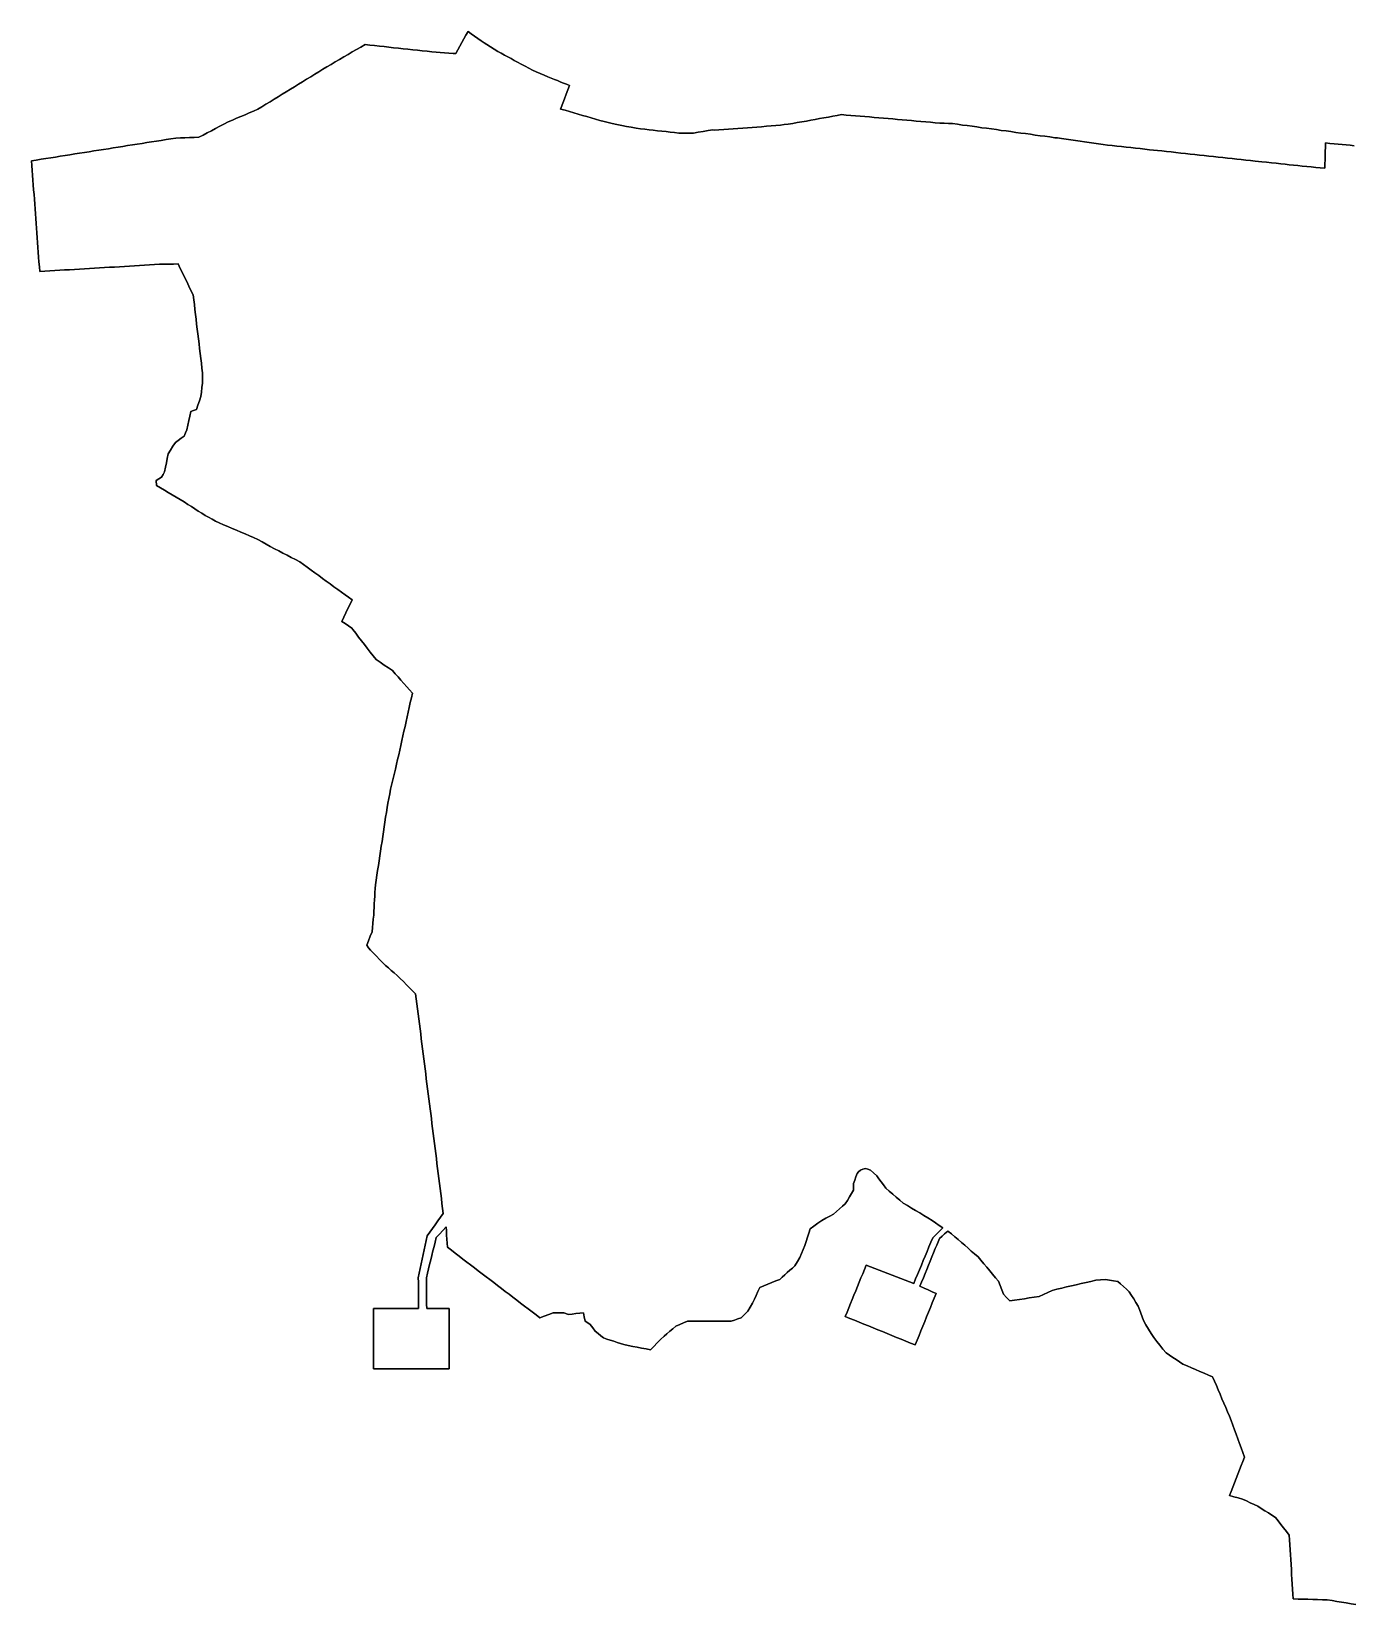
# Model space of a CAD drawing. Header units: inches. Extents: x 130170 to 284068, y 377793 to 804530.
# Drawn here: x 194670 to 197296, y 572100 to 575225 of the extents above; entities that cross this region are included whole.
import ezdxf

# ---------------------------------------------------------------- set-up
doc = ezdxf.new("R2010")
doc.units = ezdxf.units.IN
doc.header["$MEASUREMENT"] = 0
doc.layers.add('muni_il', color=7, linetype='Continuous')

msp = doc.modelspace()

# ---------------------------------------------------------------- linework, layer by layer
at = {"layer": 'muni_il'}
for points in [[(197300.7, 572100.4), (197291.3, 572102), (197281.9, 572103.6), (197272.5, 572105.2), (197263.1, 572106.7), (197253.6, 572108.3), (197244.2, 572109.9), (197234.6, 572110.1), (197224.9, 572110.3), (197215.2, 572110.6), (197205.5, 572110.8), (197195.9, 572111), (197186.2, 572111.3), (197176.5, 572111.5), (197175.9, 572121.3), (197175.3, 572131), (197174.7, 572140.8), (197174, 572150.6), (197173.4, 572160.3), (197172.8, 572170.1), (197172.2, 572179.9), (197171.6, 572189.7), (197170.9, 572199.4), (197170.3, 572209.2), (197169.7, 572219), (197169.1, 572228.7), (197168.5, 572238.5), (197163, 572245.5), (197157.5, 572252.6), (197152.1, 572259.6), (197146.6, 572266.6), (197141.2, 572273.6), (197134.2, 572278), (197127.1, 572282.4), (197120.1, 572286.8), (197113.1, 572291.2), (197106.1, 572295.6), (197098.6, 572299.2), (197091.1, 572302.7), (197083.5, 572306.3), (197076, 572309.8), (197067.4, 572312.1), (197058.7, 572314.4), (197050, 572316.7), (197053.3, 572325.2), (197056.7, 572333.7), (197060, 572342.2), (197063.3, 572350.7), (197066.7, 572359.3), (197070, 572367.8), (197073.3, 572376.3), (197076.7, 572384.8), (197080, 572393.3), (197076.7, 572402.4), (197073.3, 572411.4), (197070, 572420.5), (197066.6, 572429.6), (197063.3, 572438.6), (197059.9, 572447.7), (197056.6, 572456.7), (197053.2, 572465.8), (197049.9, 572474.8), (197046.2, 572483.5), (197042.4, 572492.1), (197038.7, 572500.7), (197035, 572509.3), (197031.3, 572518), (197027.5, 572526.6), (197023.8, 572535.2), (197020.1, 572543.9), (197016.4, 572552.5), (197008, 572556.2), (196999.5, 572559.8), (196991.1, 572563.5), (196982.7, 572567.2), (196974.3, 572570.8), (196965.9, 572574.5), (196957.5, 572578.2), (196950.7, 572582.6), (196944, 572587), (196937.3, 572591.4), (196930.5, 572595.8), (196923.8, 572600.2), (196917.7, 572607.8), (196911.6, 572615.4), (196905.4, 572623.1), (196899.3, 572630.7), (196894.2, 572639.1), (196889.1, 572647.6), (196884, 572656), (196878.9, 572664.5), (196876.3, 572671.7), (196873.7, 572679), (196871.1, 572686.2), (196868.5, 572693.4), (196864.1, 572700.5), (196859.6, 572707.5), (196855.1, 572714.5), (196850.7, 572721.6), (196845, 572726.8), (196839.3, 572732), (196833.6, 572737.2), (196827.9, 572742.4), (196819.8, 572743.7), (196811.8, 572745), (196803.8, 572746.3), (196794, 572745.4), (196784.2, 572744.6), (196774.5, 572742.3), (196764.9, 572740.1), (196755.2, 572737.9), (196745.6, 572735.6), (196736, 572733.4), (196726.3, 572731.2), (196716.7, 572729), (196707, 572726.7), (196697.4, 572724.5), (196688.8, 572720.5), (196680.2, 572716.5), (196671.6, 572712.4), (196661.9, 572711), (196652.2, 572709.5), (196642.5, 572708), (196632.8, 572706.5), (196623.1, 572705), (196613.4, 572703.6), (196607.2, 572710.4), (196601, 572717.2), (196597.7, 572725.7), (196594.4, 572734.2), (196591, 572742.8), (196585.2, 572749.7), (196579.4, 572756.6), (196573.6, 572763.5), (196567.8, 572770.4), (196562, 572777.3), (196556.2, 572784.2), (196550.4, 572791.1), (196543.7, 572796.8), (196537.1, 572802.5), (196530.5, 572808.2), (196523.9, 572814), (196517.3, 572819.7), (196510.7, 572825.4), (196504, 572831.1), (196497.4, 572836.9), (196490.2, 572841.9), (196483.6, 572836.7), (196478.9, 572832.1), (196474.2, 572827.4), (196471.3, 572820.8), (196468.3, 572814.2), (196465.4, 572807.6), (196462, 572799.3), (196458.7, 572790.9), (196455.3, 572782.6), (196451.9, 572774.3), (196448.5, 572766), (196445.2, 572757.7), (196441.8, 572749.4), (196438.4, 572741), (196435, 572732.7), (196443.1, 572729.1), (196451.1, 572725.4), (196459.1, 572721.7), (196467.1, 572718.1), (196463.4, 572708.8), (196459.6, 572699.5), (196455.8, 572690.3), (196452.1, 572681), (196448.3, 572671.7), (196444.5, 572662.5), (196440.8, 572653.2), (196437, 572644), (196433.2, 572634.7), (196429.5, 572625.4), (196425.7, 572616.2), (196416.5, 572619.9), (196407.2, 572623.7), (196397.9, 572627.5), (196388.7, 572631.2), (196379.4, 572635), (196370.1, 572638.8), (196360.9, 572642.5), (196351.6, 572646.3), (196342.3, 572650.1), (196333.1, 572653.8), (196323.8, 572657.6), (196314.6, 572661.4), (196305.3, 572665.1), (196296, 572668.9), (196286.8, 572672.7), (196290.2, 572681.2), (196293.7, 572689.6), (196297.1, 572698.1), (196300.6, 572706.6), (196304, 572715.1), (196307.5, 572723.6), (196310.9, 572732.1), (196314.4, 572740.6), (196317.8, 572749.1), (196321.3, 572757.6), (196324.7, 572766.1), (196328.2, 572774.6), (196336.8, 572771.2), (196345.4, 572767.9), (196353.9, 572764.6), (196362.5, 572761.3), (196371.1, 572757.9), (196379.7, 572754.6), (196388.3, 572751.3), (196396.9, 572748), (196405.5, 572744.6), (196414, 572741.3), (196422.6, 572738), (196426.4, 572747.1), (196430.2, 572756.2), (196434, 572765.3), (196437.8, 572774.4), (196441.6, 572783.5), (196445.4, 572792.6), (196449.2, 572801.7), (196453, 572810.9), (196456.8, 572820), (196460.6, 572829.1), (196467.2, 572835.6), (196473.9, 572842.1), (196480.5, 572848.6), (196473.3, 572853.6), (196466.1, 572858.5), (196459, 572863.5), (196450.8, 572868.4), (196442.6, 572873.3), (196434.5, 572878.2), (196426.3, 572883), (196418.2, 572887.9), (196410, 572892.8), (196401.9, 572897.7), (196394.9, 572903.7), (196387.9, 572909.7), (196381, 572915.8), (196374, 572921.8), (196367, 572927.8), (196362.6, 572933.9), (196358.1, 572939.9), (196353.6, 572946), (196349.1, 572952), (196342.9, 572957.7), (196336.7, 572963.3), (196331.7, 572965), (196326.7, 572966.7), (196321.7, 572965), (196316.7, 572963.3), (196313.3, 572960), (196310, 572956.7), (196307.8, 572950), (196305.6, 572943.3), (196303.3, 572936.7), (196303.3, 572930), (196303.3, 572923.3), (196299.2, 572916.7), (196295, 572910), (196290.8, 572903.3), (196286.7, 572896.7), (196280.9, 572891.5), (196275.1, 572886.3), (196269.3, 572881.2), (196263.6, 572876), (196255.7, 572871.8), (196247.9, 572867.6), (196240, 572863.3), (196232.2, 572857.8), (196224.4, 572852.2), (196216.7, 572846.7), (196214.2, 572838.3), (196211.7, 572830), (196209.2, 572821.7), (196206.7, 572813.3), (196203.3, 572805.6), (196200, 572797.8), (196196.7, 572790), (196191.7, 572781.7), (196186.7, 572773.3), (196181.7, 572768.9), (196176.6, 572764.4), (196171.6, 572759.9), (196166.6, 572755.4), (196161.6, 572750.9), (196156.6, 572746.4), (196148.6, 572743.2), (196140.6, 572739.9), (196132.6, 572736.6), (196124.6, 572733.3), (196116.7, 572730), (196113.3, 572722.2), (196110, 572714.4), (196106.7, 572706.7), (196102.2, 572698.9), (196097.8, 572691.1), (196093.3, 572683.3), (196086.7, 572676.7), (196080, 572670), (196073.3, 572667.8), (196066.7, 572665.6), (196060, 572663.3), (196050.4, 572663.3), (196040.7, 572663.3), (196031.1, 572663.3), (196021.5, 572663.3), (196011.9, 572663.3), (196002.2, 572663.3), (195992.6, 572663.3), (195983, 572663.3), (195973.3, 572663.3), (195965.6, 572660), (195957.8, 572656.7), (195950, 572653.3), (195944.2, 572648.3), (195938.3, 572643.3), (195932.5, 572638.3), (195926.7, 572633.3), (195920, 572626.7), (195913.3, 572620), (195906.7, 572613.3), (195900, 572606.7), (195891.1, 572608.3), (195882.2, 572610), (195873.3, 572611.7), (195864.4, 572613.3), (195855.6, 572615), (195846.7, 572616.7), (195840, 572618.9), (195833.3, 572621.1), (195826.7, 572623.3), (195820, 572625.6), (195813.3, 572627.8), (195806.7, 572630), (195801.1, 572634.4), (195795.6, 572638.9), (195790, 572643.3), (195785, 572650), (195780, 572656.7), (195775, 572660), (195770, 572663.3), (195768.3, 572671.7), (195766.7, 572680), (195759.2, 572679.2), (195751.7, 572678.3), (195744.2, 572677.5), (195736.7, 572676.7), (195727.6, 572679.6), (195720.6, 572679.7), (195713.6, 572679.9), (195706.7, 572680), (195697.8, 572676.7), (195688.9, 572673.3), (195680, 572670), (195672.4, 572675.8), (195664.7, 572681.7), (195657.1, 572687.5), (195649.4, 572693.3), (195641.8, 572699.2), (195634.2, 572705), (195626.5, 572710.8), (195618.9, 572716.7), (195611.2, 572722.5), (195603.6, 572728.3), (195596, 572734.2), (195588.3, 572740), (195580.7, 572745.8), (195573.1, 572751.7), (195565.4, 572757.5), (195557.8, 572763.3), (195550.1, 572769.2), (195542.5, 572775), (195534.9, 572780.8), (195527.2, 572786.7), (195519.6, 572792.5), (195511.9, 572798.3), (195504.3, 572804.2), (195496.7, 572810), (195496.1, 572818.1), (195495.5, 572826.3), (195494.9, 572834.4), (195494.3, 572842.5), (195493.7, 572850.7), (195487.2, 572843.5), (195480.7, 572836.4), (195474.1, 572829.2), (195471.9, 572820.4), (195469.8, 572811.5), (195467.6, 572802.7), (195465.4, 572793.9), (195463.3, 572785), (195461.1, 572776.2), (195458.9, 572767.4), (195456.8, 572758.5), (195454.6, 572749.7), (195454.7, 572741), (195454.8, 572732.2), (195454.8, 572723.5), (195454.9, 572714.7), (195455, 572706), (195455.1, 572697.3), (195455.2, 572688.5), (195463.7, 572688.5), (195472.1, 572688.5), (195480.6, 572688.4), (195489, 572688.4), (195497.5, 572688.3), (195499.6, 572688.5), (195499.6, 572678.5), (195499.6, 572668.5), (195499.6, 572658.5), (195499.6, 572648.5), (195499.6, 572638.5), (195499.6, 572628.5), (195499.6, 572618.5), (195499.6, 572608.5), (195499.6, 572598.5), (195499.6, 572588.5), (195499.6, 572578.5), (195499.6, 572568.5), (195489.6, 572568.5), (195479.6, 572568.5), (195469.6, 572568.5), (195459.6, 572568.5), (195449.6, 572568.5), (195439.6, 572568.5), (195429.6, 572568.5), (195419.6, 572568.5), (195409.6, 572568.5), (195399.6, 572568.5), (195389.6, 572568.5), (195379.6, 572568.5), (195369.6, 572568.5), (195359.6, 572568.5), (195349.6, 572568.5), (195349.6, 572578.5), (195349.6, 572588.5), (195349.6, 572598.5), (195349.6, 572608.5), (195349.6, 572618.5), (195349.6, 572628.5), (195349.6, 572638.5), (195349.6, 572648.5), (195349.6, 572658.5), (195349.6, 572668.5), (195349.6, 572678.5), (195349.6, 572688.5), (195359.6, 572688.5), (195369.5, 572688.5), (195379.5, 572688.5), (195389.4, 572688.5), (195399.4, 572688.5), (195409.3, 572688.5), (195419.3, 572688.5), (195429.2, 572688.5), (195439.2, 572688.5), (195439.1, 572697.3), (195439, 572706), (195439, 572714.7), (195438.9, 572723.5), (195438.8, 572732.2), (195438.7, 572740.9), (195438.6, 572749.7), (195440.6, 572758.9), (195442.6, 572768.1), (195444.5, 572777.3), (195446.5, 572786.5), (195448.5, 572795.7), (195450.4, 572804.9), (195452.4, 572814.1), (195454.4, 572823.3), (195456.3, 572832.6), (195461.6, 572840), (195466.9, 572847.5), (195472.2, 572854.9), (195477.5, 572862.4), (195482.8, 572869.8), (195488.1, 572877.3), (195486.9, 572887.2), (195485.6, 572897.1), (195484.4, 572907), (195483.1, 572916.9), (195481.9, 572926.8), (195480.6, 572936.7), (195479.4, 572946.7), (195478.2, 572956.6), (195476.9, 572966.5), (195475.7, 572976.4), (195474.4, 572986.3), (195473.2, 572996.2), (195471.9, 573006.1), (195470.7, 573016), (195469.4, 573025.9), (195468.2, 573035.8), (195467, 573045.8), (195465.7, 573055.7), (195464.5, 573065.6), (195463.2, 573075.5), (195462, 573085.4), (195460.7, 573095.3), (195459.5, 573105.2), (195458.2, 573115.1), (195457, 573125), (195455.7, 573134.9), (195454.5, 573144.9), (195453.3, 573154.8), (195452, 573164.7), (195450.8, 573174.6), (195449.5, 573184.5), (195448.3, 573194.4), (195447, 573204.3), (195445.8, 573214.2), (195444.5, 573224.1), (195443.3, 573234.1), (195442, 573244), (195440.8, 573253.9), (195439.6, 573263.8), (195438.3, 573273.7), (195437.1, 573283.6), (195435.8, 573293.5), (195434.6, 573303.4), (195433.3, 573313.3), (195427.2, 573319.4), (195421.1, 573325.6), (195415, 573331.7), (195408.9, 573337.8), (195402.8, 573343.9), (195396.7, 573350), (195390.8, 573355), (195385, 573360), (195379.2, 573365), (195373.3, 573370), (195367.3, 573376), (195361.3, 573382), (195355.3, 573388), (195349.3, 573394), (195343.3, 573400), (195339.8, 573405), (195336.3, 573410.1), (195339.8, 573419), (195343.2, 573427.8), (195346.7, 573436.7), (195347.5, 573445), (195348.3, 573453.3), (195349.2, 573461.7), (195350, 573470), (195350.4, 573477.5), (195350.8, 573485), (195351.2, 573492.5), (195351.7, 573500), (195352.1, 573507.5), (195352.5, 573515), (195352.9, 573522.5), (195353.3, 573530), (195354.8, 573539.6), (195356.2, 573549.2), (195357.7, 573558.7), (195359.2, 573568.3), (195360.6, 573577.9), (195362.1, 573587.5), (195363.5, 573597.1), (195365, 573606.7), (195366.5, 573616.2), (195367.9, 573625.8), (195369.4, 573635.4), (195370.8, 573645), (195372.3, 573654.6), (195373.7, 573664.2), (195375.2, 573673.7), (195376.7, 573683.3), (195378.3, 573692.5), (195380, 573701.7), (195381.7, 573710.8), (195383.3, 573720), (195385.3, 573728), (195387.3, 573736), (195389.3, 573744), (195391.3, 573752), (195393.3, 573760), (195395.4, 573769.4), (195397.5, 573778.8), (195399.6, 573788.3), (195401.7, 573797.7), (195403.8, 573807.1), (195405.9, 573816.5), (195408, 573825.9), (195410.1, 573835.4), (195412.2, 573844.8), (195414.3, 573854.2), (195416.4, 573863.6), (195418.5, 573873.1), (195420.6, 573882.5), (195422.7, 573891.9), (195424.8, 573901.3), (195426.8, 573910.7), (195421.2, 573917.2), (195415.5, 573923.6), (195409.9, 573930.1), (195404.2, 573936.5), (195398.6, 573943), (195392.9, 573949.4), (195387.2, 573955.9), (195379.1, 573961.3), (195371, 573966.6), (195362.9, 573972), (195354.7, 573977.4), (195348.9, 573984.8), (195343.1, 573992.3), (195337.3, 573999.8), (195331.5, 574007.2), (195325.8, 574014.7), (195320, 574022.1), (195314.2, 574029.6), (195308.4, 574037.1), (195306.7, 574040), (195300, 574044.4), (195293.3, 574048.9), (195286.7, 574053.3), (195290.7, 574061.9), (195294.8, 574070.5), (195298.8, 574079.2), (195302.9, 574087.8), (195306.9, 574096.4), (195300, 574101.3), (195293, 574106.2), (195286, 574111.1), (195278.5, 574116.6), (195270.9, 574122.1), (195263.4, 574127.6), (195255.8, 574133.2), (195248.3, 574138.7), (195240.7, 574144.2), (195233.2, 574149.7), (195225.6, 574155.2), (195218.1, 574160.8), (195210.5, 574166.3), (195203, 574171.8), (195194.6, 574176.1), (195186.3, 574180.4), (195177.9, 574184.7), (195169.6, 574189), (195161.3, 574193.3), (195152.9, 574197.6), (195144.6, 574201.9), (195136.3, 574206.7), (195128.1, 574211.4), (195119.9, 574216.2), (195111.4, 574219.8), (195103, 574223.4), (195094.5, 574227), (195086, 574230.6), (195077.6, 574234.2), (195068.8, 574237.9), (195060.1, 574241.6), (195051.4, 574245.3), (195042.7, 574249), (195035.8, 574252.7), (195028.9, 574256.3), (195022, 574260), (195015.1, 574263.6), (195008.3, 574268.1), (195001.5, 574272.5), (194994.6, 574276.9), (194987.8, 574281.3), (194981, 574285.8), (194973.2, 574290.5), (194965.4, 574295.2), (194957.6, 574299.9), (194949.8, 574304.6), (194942, 574309.3), (194934.3, 574314.1), (194926.5, 574318.8), (194918.7, 574323.5), (194917.6, 574333), (194923, 574336.4), (194928.4, 574339.8), (194931.6, 574345.2), (194934.7, 574350.6), (194936.4, 574359.5), (194938.1, 574368.3), (194939.7, 574377.1), (194941.4, 574385.9), (194946.3, 574393.5), (194951.2, 574401.1), (194956, 574408.7), (194961.8, 574412.9), (194967.6, 574417.1), (194973.4, 574421.2), (194976.1, 574427.6), (194978.9, 574434), (194980.8, 574443), (194982.7, 574452.1), (194984.7, 574461.1), (194986.6, 574470.1), (194992.2, 574472.2), (194997.7, 574474.2), (195000.7, 574482.8), (195003.7, 574491.4), (195006.7, 574500), (195007.8, 574508.9), (195008.9, 574517.8), (195010, 574526.7), (195010, 574533.3), (195010, 574540), (195010, 574546.7), (195008.8, 574556.4), (195007.7, 574566.1), (195006.5, 574575.8), (195005.3, 574585.5), (195004.2, 574595.2), (195003, 574604.9), (195001.8, 574614.6), (195000.7, 574624.3), (194999.5, 574634), (194998.3, 574643.7), (194997.2, 574653.4), (194996, 574663.1), (194994.8, 574672.8), (194993.7, 574682.5), (194992.5, 574692.2), (194991.3, 574701.9), (194987, 574710.7), (194982.8, 574719.5), (194978.5, 574728.2), (194974.2, 574737), (194969.9, 574745.8), (194965.6, 574754.5), (194961.3, 574763.3), (194952.1, 574763.1), (194942.8, 574763), (194933.5, 574762.8), (194924.2, 574762.6), (194914.3, 574762), (194904.4, 574761.4), (194894.5, 574760.8), (194884.6, 574760.2), (194874.7, 574759.6), (194864.8, 574759), (194854.9, 574758.4), (194845, 574757.8), (194835.1, 574757.2), (194825.2, 574756.6), (194815.3, 574756.1), (194805.4, 574755.5), (194795.5, 574754.9), (194785.6, 574754.3), (194775.7, 574753.7), (194765.8, 574753.1), (194755.9, 574752.5), (194746, 574751.9), (194736.1, 574751.3), (194726.2, 574750.7), (194716.3, 574750.1), (194706.4, 574749.5), (194696.5, 574748.9), (194686.6, 574748.3), (194685.9, 574757.9), (194685.1, 574767.4), (194684.4, 574777), (194683.7, 574786.6), (194683, 574796.1), (194682.3, 574805.7), (194681.6, 574815.2), (194680.9, 574824.8), (194680.1, 574834.3), (194679.4, 574843.9), (194678.7, 574853.5), (194678, 574863), (194677.3, 574872.6), (194676.6, 574882.1), (194675.9, 574891.7), (194675.2, 574901.2), (194674.4, 574910.8), (194673.7, 574920.4), (194673, 574929.9), (194672.3, 574939.5), (194671.6, 574949), (194670.9, 574958.6), (194670.2, 574968.1), (194679.7, 574969.6), (194689.3, 574971.2), (194698.8, 574972.7), (194708.4, 574974.2), (194717.9, 574975.7), (194727.5, 574977.2), (194737, 574978.7), (194746.6, 574980.2), (194756.1, 574981.7), (194765.7, 574983.2), (194775.2, 574984.7), (194784.8, 574986.2), (194794.3, 574987.7), (194803.9, 574989.2), (194813.4, 574990.7), (194823, 574992.2), (194832.5, 574993.8), (194842.1, 574995.3), (194851.6, 574996.8), (194861.2, 574998.3), (194870.7, 574999.8), (194880.3, 575001.3), (194889.8, 575002.8), (194899.4, 575004.3), (194908.9, 575005.8), (194918.5, 575007.3), (194928, 575008.8), (194937.6, 575010.3), (194947.1, 575011.8), (194956.7, 575013.3), (194965.9, 575013.7), (194975.1, 575014), (194984.3, 575014.3), (194993.5, 575014.7), (195002.8, 575015), (195011, 575019.3), (195019.3, 575023.7), (195027.6, 575028), (195035.9, 575032.3), (195044.2, 575036.7), (195052.5, 575041), (195060.7, 575045.3), (195069.2, 575048.9), (195077.6, 575052.6), (195086, 575056.2), (195094.5, 575059.8), (195102.9, 575063.5), (195111.4, 575067.1), (195119.8, 575070.8), (195127.9, 575075.7), (195136, 575080.6), (195144, 575085.6), (195152.1, 575090.5), (195160.2, 575095.5), (195168.3, 575100.4), (195176.4, 575105.4), (195184.4, 575110.3), (195192.5, 575115.3), (195200.6, 575120.2), (195208.7, 575125.2), (195216.8, 575130.1), (195224.9, 575135.1), (195232.9, 575140), (195241, 575145), (195249.1, 575149.9), (195257.2, 575154.9), (195265.3, 575159.8), (195273.7, 575164.7), (195282.1, 575169.6), (195290.6, 575174.6), (195299, 575179.5), (195307.4, 575184.4), (195315.9, 575189.3), (195324.3, 575194.2), (195332.7, 575199.1), (195342.2, 575198.1), (195351.7, 575197.1), (195361.2, 575196), (195370.6, 575195), (195380.1, 575194), (195389.6, 575192.9), (195399.1, 575191.9), (195408.6, 575190.9), (195418.1, 575189.8), (195427.5, 575188.8), (195437, 575187.8), (195446.5, 575186.7), (195456, 575185.7), (195465.5, 575184.7), (195473.9, 575184), (195482.3, 575183.3), (195490.7, 575182.7), (195499.1, 575182), (195507.5, 575181.3), (195513.1, 575181), (195517.2, 575188.3), (195521.2, 575195.7), (195525.2, 575203), (195529.3, 575210.4), (195533.3, 575217.7), (195537.3, 575225.1), (195543.9, 575220.4), (195550.4, 575215.7), (195557, 575211), (195563.5, 575206.3), (195569.2, 575202.6), (195575, 575199), (195582.1, 575194.5), (195589.3, 575190), (195596.4, 575185.4), (195603, 575181.9), (195609.6, 575178.3), (195616.2, 575174.7), (195622.8, 575171.1), (195629.2, 575167.6), (195635.6, 575164.2), (195643.1, 575160.1), (195650.6, 575156), (195657.8, 575152.1), (195665.1, 575148.2), (195673, 575144.8), (195680.9, 575141.5), (195688.9, 575138.2), (195695.7, 575135.3), (195702.6, 575132.4), (195709.4, 575129.5), (195714.9, 575127.4), (195720.5, 575125.2), (195721.8, 575124.6), (195726.8, 575122.6), (195732.7, 575120.3), (195738.7, 575117.9), (195735.4, 575109.1), (195732.1, 575100.3), (195728.7, 575091.5), (195725.4, 575082.7), (195722.1, 575073.9), (195721.3, 575071), (195730, 575068.5), (195738.6, 575066), (195747.3, 575063.5), (195756, 575061), (195764.7, 575058.5), (195773.4, 575056), (195782.1, 575053.5), (195790.7, 575050.9), (195799.4, 575048.4), (195807.5, 575046.4), (195815.5, 575044.5), (195823.5, 575042.5), (195833, 575040.5), (195842.6, 575038.6), (195852.2, 575036.6), (195861.7, 575034.7), (195871.3, 575032.7), (195879.8, 575031.8), (195888.3, 575030.8), (195896.9, 575029.9), (195905.4, 575028.9), (195913.9, 575028), (195922.3, 575027), (195930.7, 575026.1), (195939.1, 575025.2), (195947.5, 575024.3), (195955.9, 575023.3), (195965.6, 575023.3), (195975.4, 575023.3), (195985.1, 575023.2), (195994.8, 575024.9), (196004.4, 575026.5), (196014.1, 575028.2), (196023.8, 575029.8), (196026.3, 575029.3), (196035.7, 575029.9), (196045.2, 575030.6), (196054.7, 575031.2), (196064.1, 575031.8), (196073.6, 575032.5), (196083.1, 575033.1), (196092.5, 575033.7), (196102, 575034.4), (196111.3, 575035.2), (196120.6, 575035.9), (196130, 575036.7), (196139.3, 575037.5), (196148.6, 575038.3), (196157.9, 575039.1), (196165.6, 575040), (196173.3, 575041), (196182.4, 575042.5), (196191.4, 575044.1), (196200.5, 575045.6), (196209.5, 575047.1), (196218.3, 575048.7), (196227, 575050.3), (196235.7, 575051.9), (196244.4, 575053.5), (196253.1, 575055.1), (196261.8, 575056.7), (196270.5, 575058.3), (196279.2, 575059.9), (196288.4, 575059.1), (196297.7, 575058.3), (196306.9, 575057.5), (196316.2, 575056.7), (196325.5, 575056), (196334.7, 575055.2), (196344, 575054.4), (196353.2, 575053.6), (196362.5, 575052.8), (196371.7, 575052), (196381, 575051.3), (196390.2, 575050.5), (196399.5, 575049.7), (196408.9, 575048.9), (196418.3, 575048), (196427.7, 575047.2), (196437.1, 575046.4), (196446.5, 575045.6), (196455.9, 575044.8), (196465.3, 575043.9), (196474.7, 575043.1), (196483.1, 575042.8), (196491.5, 575042.4), (196499.9, 575042), (196509.6, 575040.7), (196519.3, 575039.3), (196528.9, 575038), (196538.6, 575036.7), (196548.2, 575035.4), (196557.9, 575034), (196567.5, 575032.7), (196577.2, 575031.4), (196586.9, 575030.1), (196596.5, 575028.7), (196606.2, 575027.4), (196615.8, 575026.1), (196625.5, 575024.7), (196635.2, 575023.4), (196644.8, 575022.1), (196654.5, 575020.8), (196664.1, 575019.4), (196673.8, 575018.1), (196683.4, 575016.8), (196693.1, 575015.5), (196702.8, 575014.1), (196708.4, 575013.5), (196716.5, 575012.2), (196725.7, 575010.9), (196734.8, 575009.6), (196743.9, 575008.3), (196753.1, 575007), (196762.2, 575005.7), (196771.3, 575004.4), (196780.5, 575003.1), (196789.6, 575001.8), (196798.7, 575000.6), (196807.9, 574999.3), (196817.1, 574998.3), (196826.3, 574997.3), (196835.5, 574996.3), (196844.7, 574995.3), (196853.9, 574994.3), (196863.2, 574993.3), (196872.4, 574992.3), (196881.6, 574991.3), (196890.8, 574990.3), (196899, 574989.4), (196907.2, 574988.6), (196915.3, 574987.7), (196924.7, 574986.7), (196934.1, 574985.7), (196943.5, 574984.6), (196953, 574983.6), (196962.4, 574982.6), (196971.8, 574981.6), (196981.2, 574980.6), (196990.4, 574979.6), (196999.6, 574978.6), (197008.8, 574977.6), (197018.1, 574976.6), (197027.3, 574975.6), (197036.5, 574974.6), (197045.7, 574973.6), (197054.9, 574972.6), (197064.2, 574971.6), (197073.4, 574970.6), (197082.6, 574969.6), (197091.8, 574968.6), (197101, 574967.7), (197107.7, 574966.9), (197114.4, 574966.2), (197123.7, 574965.2), (197133.1, 574964.2), (197142.4, 574963.2), (197151.8, 574962.2), (197160.2, 574961.3), (197168.6, 574960.4), (197177, 574959.5), (197185.5, 574958.6), (197194.4, 574957.7), (197203.4, 574956.9), (197212.3, 574956), (197221.3, 574955.2), (197230.2, 574954.4), (197239.2, 574953.5), (197239.4, 574961.9), (197239.7, 574970.2), (197239.9, 574978.6), (197240.1, 574986.9), (197240.4, 574995.3), (197240.6, 575003.6), (197249, 575002.8), (197257.5, 575002), (197265.9, 575001.2), (197273.8, 575000.5), (197281.7, 574999.7), (197289.6, 574999), (197297.6, 574998.2)], [(197297.6, 574998.2), (197289.6, 574999), (197281.7, 574999.7), (197273.8, 575000.5), (197265.9, 575001.2), (197257.5, 575002), (197249, 575002.8), (197240.6, 575003.6), (197240.4, 574995.3), (197240.1, 574986.9), (197239.9, 574978.6), (197239.7, 574970.2), (197239.4, 574961.9), (197239.2, 574953.5), (197230.2, 574954.4), (197221.3, 574955.2), (197212.3, 574956), (197203.4, 574956.9), (197194.4, 574957.7), (197185.5, 574958.6), (197177, 574959.5), (197168.6, 574960.4), (197160.2, 574961.3), (197151.8, 574962.2), (197142.4, 574963.2), (197133.1, 574964.2), (197123.7, 574965.2), (197114.4, 574966.2), (197107.7, 574966.9), (197101, 574967.7), (197091.8, 574968.6), (197082.6, 574969.6), (197073.4, 574970.6), (197064.2, 574971.6), (197054.9, 574972.6), (197045.7, 574973.6), (197036.5, 574974.6), (197027.3, 574975.6), (197018.1, 574976.6), (197008.8, 574977.6), (196999.6, 574978.6), (196990.4, 574979.6), (196981.2, 574980.6), (196971.8, 574981.6), (196962.4, 574982.6), (196953, 574983.6), (196943.5, 574984.6), (196934.1, 574985.7), (196924.7, 574986.7), (196915.3, 574987.7), (196907.2, 574988.6), (196899, 574989.4), (196890.8, 574990.3), (196881.6, 574991.3), (196872.4, 574992.3), (196863.2, 574993.3), (196853.9, 574994.3), (196844.7, 574995.3), (196835.5, 574996.3), (196826.3, 574997.3), (196817.1, 574998.3), (196807.9, 574999.3), (196798.7, 575000.6), (196789.6, 575001.8), (196780.5, 575003.1), (196771.3, 575004.4), (196762.2, 575005.7), (196753.1, 575007), (196743.9, 575008.3), (196734.8, 575009.6), (196725.7, 575010.9), (196716.5, 575012.2), (196708.4, 575013.5), (196702.8, 575014.1), (196693.1, 575015.5), (196683.4, 575016.8), (196673.8, 575018.1), (196664.1, 575019.4), (196654.5, 575020.8), (196644.8, 575022.1), (196635.2, 575023.4), (196625.5, 575024.7), (196615.8, 575026.1), (196606.2, 575027.4), (196596.5, 575028.7), (196586.9, 575030.1), (196577.2, 575031.4), (196567.5, 575032.7), (196557.9, 575034), (196548.2, 575035.4), (196538.6, 575036.7), (196528.9, 575038), (196519.3, 575039.3), (196509.6, 575040.7), (196499.9, 575042), (196491.5, 575042.4), (196483.1, 575042.8), (196474.7, 575043.1), (196465.3, 575043.9), (196455.9, 575044.8), (196446.5, 575045.6), (196437.1, 575046.4), (196427.7, 575047.2), (196418.3, 575048), (196408.9, 575048.9), (196399.5, 575049.7), (196390.2, 575050.5), (196381, 575051.3), (196371.7, 575052), (196362.5, 575052.8), (196353.2, 575053.6), (196344, 575054.4), (196334.7, 575055.2), (196325.5, 575056), (196316.2, 575056.7), (196306.9, 575057.5), (196297.7, 575058.3), (196288.4, 575059.1), (196279.2, 575059.9), (196270.5, 575058.3), (196261.8, 575056.7), (196253.1, 575055.1), (196244.4, 575053.5), (196235.7, 575051.9), (196227, 575050.3), (196218.3, 575048.7), (196209.5, 575047.1), (196200.5, 575045.6), (196191.4, 575044.1), (196182.4, 575042.5), (196173.3, 575041), (196165.6, 575040), (196157.9, 575039.1), (196148.6, 575038.3), (196139.3, 575037.5), (196130, 575036.7), (196120.6, 575035.9), (196111.3, 575035.2), (196102, 575034.4), (196092.5, 575033.7), (196083.1, 575033.1), (196073.6, 575032.5), (196064.1, 575031.8), (196054.7, 575031.2), (196045.2, 575030.6), (196035.7, 575029.9), (196026.3, 575029.3), (196023.8, 575029.8), (196014.1, 575028.2), (196004.4, 575026.5), (195994.8, 575024.9), (195985.1, 575023.2), (195975.4, 575023.3), (195965.6, 575023.3), (195955.9, 575023.3), (195947.5, 575024.3), (195939.1, 575025.2), (195930.7, 575026.1), (195922.3, 575027), (195913.9, 575028), (195905.4, 575028.9), (195896.9, 575029.9), (195888.3, 575030.8), (195879.8, 575031.8), (195871.3, 575032.7), (195861.7, 575034.7), (195852.2, 575036.6), (195842.6, 575038.6), (195833, 575040.5), (195823.5, 575042.5), (195815.5, 575044.5), (195807.5, 575046.4), (195799.4, 575048.4), (195790.7, 575050.9), (195782.1, 575053.5), (195773.4, 575056), (195764.7, 575058.5), (195756, 575061), (195747.3, 575063.5), (195738.6, 575066), (195730, 575068.5), (195721.3, 575071), (195722.1, 575073.9), (195725.4, 575082.7), (195728.7, 575091.5), (195732.1, 575100.3), (195735.4, 575109.1), (195738.7, 575117.9), (195732.7, 575120.3), (195726.8, 575122.6), (195721.8, 575124.6), (195720.5, 575125.2), (195714.9, 575127.4), (195709.4, 575129.5), (195702.6, 575132.4), (195695.7, 575135.3), (195688.9, 575138.2), (195680.9, 575141.5), (195673, 575144.8), (195665.1, 575148.2), (195657.8, 575152.1), (195650.6, 575156), (195643.1, 575160.1), (195635.6, 575164.2), (195629.2, 575167.6), (195622.8, 575171.1), (195616.2, 575174.7), (195609.6, 575178.3), (195603, 575181.9), (195596.4, 575185.4), (195589.3, 575190), (195582.1, 575194.5), (195575, 575199), (195569.2, 575202.6), (195563.5, 575206.3), (195557, 575211), (195550.4, 575215.7), (195543.9, 575220.4), (195537.3, 575225.1), (195533.3, 575217.7), (195529.3, 575210.4), (195525.2, 575203), (195521.2, 575195.7), (195517.2, 575188.3), (195513.1, 575181), (195507.5, 575181.3), (195499.1, 575182), (195490.7, 575182.7), (195482.3, 575183.3), (195473.9, 575184), (195465.5, 575184.7), (195456, 575185.7), (195446.5, 575186.7), (195437, 575187.8), (195427.5, 575188.8), (195418.1, 575189.8), (195408.6, 575190.9), (195399.1, 575191.9), (195389.6, 575192.9), (195380.1, 575194), (195370.6, 575195), (195361.2, 575196), (195351.7, 575197.1), (195342.2, 575198.1), (195332.7, 575199.1), (195324.3, 575194.2), (195315.9, 575189.3), (195307.4, 575184.4), (195299, 575179.5), (195290.6, 575174.6), (195282.1, 575169.6), (195273.7, 575164.7), (195265.3, 575159.8), (195257.2, 575154.9), (195249.1, 575149.9), (195241, 575145), (195232.9, 575140), (195224.9, 575135.1), (195216.8, 575130.1), (195208.7, 575125.2), (195200.6, 575120.2), (195192.5, 575115.3), (195184.4, 575110.3), (195176.4, 575105.4), (195168.3, 575100.4), (195160.2, 575095.5), (195152.1, 575090.5), (195144, 575085.6), (195136, 575080.6), (195127.9, 575075.7), (195119.8, 575070.8), (195111.4, 575067.1), (195102.9, 575063.5), (195094.5, 575059.8), (195086, 575056.2), (195077.6, 575052.6), (195069.2, 575048.9), (195060.7, 575045.3), (195052.5, 575041), (195044.2, 575036.7), (195035.9, 575032.3), (195027.6, 575028), (195019.3, 575023.7), (195011, 575019.3), (195002.8, 575015), (194993.5, 575014.7), (194984.3, 575014.3), (194975.1, 575014), (194965.9, 575013.7), (194956.7, 575013.3), (194947.1, 575011.8), (194937.6, 575010.3), (194928, 575008.8), (194918.5, 575007.3), (194908.9, 575005.8), (194899.4, 575004.3), (194889.8, 575002.8), (194880.3, 575001.3), (194870.7, 574999.8), (194861.2, 574998.3), (194851.6, 574996.8), (194842.1, 574995.3), (194832.5, 574993.8), (194823, 574992.2), (194813.4, 574990.7), (194803.9, 574989.2), (194794.3, 574987.7), (194784.8, 574986.2), (194775.2, 574984.7), (194765.7, 574983.2), (194756.1, 574981.7), (194746.6, 574980.2), (194737, 574978.7), (194727.5, 574977.2), (194717.9, 574975.7), (194708.4, 574974.2), (194698.8, 574972.7), (194689.3, 574971.2), (194679.7, 574969.6), (194670.2, 574968.1), (194670.9, 574958.6), (194671.6, 574949), (194672.3, 574939.5), (194673, 574929.9), (194673.7, 574920.4), (194674.4, 574910.8), (194675.2, 574901.2), (194675.9, 574891.7), (194676.6, 574882.1), (194677.3, 574872.6), (194678, 574863), (194678.7, 574853.5), (194679.4, 574843.9), (194680.1, 574834.3), (194680.9, 574824.8), (194681.6, 574815.2), (194682.3, 574805.7), (194683, 574796.1), (194683.7, 574786.6), (194684.4, 574777), (194685.1, 574767.4), (194685.9, 574757.9), (194686.6, 574748.3), (194696.5, 574748.9), (194706.4, 574749.5), (194716.3, 574750.1), (194726.2, 574750.7), (194736.1, 574751.3), (194746, 574751.9), (194755.9, 574752.5), (194765.8, 574753.1), (194775.7, 574753.7), (194785.6, 574754.3), (194795.5, 574754.9), (194805.4, 574755.5), (194815.3, 574756.1), (194825.2, 574756.6), (194835.1, 574757.2), (194845, 574757.8), (194854.9, 574758.4), (194864.8, 574759), (194874.7, 574759.6), (194884.6, 574760.2), (194894.5, 574760.8), (194904.4, 574761.4), (194914.3, 574762), (194924.2, 574762.6), (194933.5, 574762.8), (194942.8, 574763), (194952.1, 574763.1), (194961.3, 574763.3), (194965.6, 574754.5), (194969.9, 574745.8), (194974.2, 574737), (194978.5, 574728.2), (194982.8, 574719.5), (194987, 574710.7), (194991.3, 574701.9), (194992.5, 574692.2), (194993.7, 574682.5), (194994.8, 574672.8), (194996, 574663.1), (194997.2, 574653.4), (194998.3, 574643.7), (194999.5, 574634), (195000.7, 574624.3), (195001.8, 574614.6), (195003, 574604.9), (195004.2, 574595.2), (195005.3, 574585.5), (195006.5, 574575.8), (195007.7, 574566.1), (195008.8, 574556.4), (195010, 574546.7), (195010, 574540), (195010, 574533.3), (195010, 574526.7), (195008.9, 574517.8), (195007.8, 574508.9), (195006.7, 574500), (195003.7, 574491.4), (195000.7, 574482.8), (194997.7, 574474.2), (194992.2, 574472.2), (194986.6, 574470.1), (194984.7, 574461.1), (194982.7, 574452.1), (194980.8, 574443), (194978.9, 574434), (194976.1, 574427.6), (194973.4, 574421.2), (194967.6, 574417.1), (194961.8, 574412.9), (194956, 574408.7), (194951.2, 574401.1), (194946.3, 574393.5), (194941.4, 574385.9), (194939.7, 574377.1), (194938.1, 574368.3), (194936.4, 574359.5), (194934.7, 574350.6), (194931.6, 574345.2), (194928.4, 574339.8), (194923, 574336.4), (194917.6, 574333), (194918.7, 574323.5), (194926.5, 574318.8), (194934.3, 574314.1), (194942, 574309.3), (194949.8, 574304.6), (194957.6, 574299.9), (194965.4, 574295.2), (194973.2, 574290.5), (194981, 574285.8), (194987.8, 574281.3), (194994.6, 574276.9), (195001.5, 574272.5), (195008.3, 574268.1), (195015.1, 574263.6), (195022, 574260), (195028.9, 574256.3), (195035.8, 574252.7), (195042.7, 574249), (195051.4, 574245.3), (195060.1, 574241.6), (195068.8, 574237.9), (195077.6, 574234.2), (195086, 574230.6), (195094.5, 574227), (195103, 574223.4), (195111.4, 574219.8), (195119.9, 574216.2), (195128.1, 574211.4), (195136.3, 574206.7), (195144.6, 574201.9), (195152.9, 574197.6), (195161.3, 574193.3), (195169.6, 574189), (195177.9, 574184.7), (195186.3, 574180.4), (195194.6, 574176.1), (195203, 574171.8), (195210.5, 574166.3), (195218.1, 574160.8), (195225.6, 574155.2), (195233.2, 574149.7), (195240.7, 574144.2), (195248.3, 574138.7), (195255.8, 574133.2), (195263.4, 574127.6), (195270.9, 574122.1), (195278.5, 574116.6), (195286, 574111.1), (195293, 574106.2), (195300, 574101.3), (195306.9, 574096.4), (195302.9, 574087.8), (195298.8, 574079.2), (195294.8, 574070.5), (195290.7, 574061.9), (195286.7, 574053.3), (195293.3, 574048.9), (195300, 574044.4), (195306.7, 574040), (195308.4, 574037.1), (195314.2, 574029.6), (195320, 574022.1), (195325.8, 574014.7), (195331.5, 574007.2), (195337.3, 573999.8), (195343.1, 573992.3), (195348.9, 573984.8), (195354.7, 573977.4), (195362.9, 573972), (195371, 573966.6), (195379.1, 573961.3), (195387.2, 573955.9), (195392.9, 573949.4), (195398.6, 573943), (195404.2, 573936.5), (195409.9, 573930.1), (195415.5, 573923.6), (195421.2, 573917.2), (195426.8, 573910.7), (195424.8, 573901.3), (195422.7, 573891.9), (195420.6, 573882.5), (195418.5, 573873.1), (195416.4, 573863.6), (195414.3, 573854.2), (195412.2, 573844.8), (195410.1, 573835.4), (195408, 573825.9), (195405.9, 573816.5), (195403.8, 573807.1), (195401.7, 573797.7), (195399.6, 573788.3), (195397.5, 573778.8), (195395.4, 573769.4), (195393.3, 573760), (195391.3, 573752), (195389.3, 573744), (195387.3, 573736), (195385.3, 573728), (195383.3, 573720), (195381.7, 573710.8), (195380, 573701.7), (195378.3, 573692.5), (195376.7, 573683.3), (195375.2, 573673.7), (195373.7, 573664.2), (195372.3, 573654.6), (195370.8, 573645), (195369.4, 573635.4), (195367.9, 573625.8), (195366.5, 573616.2), (195365, 573606.7), (195363.5, 573597.1), (195362.1, 573587.5), (195360.6, 573577.9), (195359.2, 573568.3), (195357.7, 573558.7), (195356.2, 573549.2), (195354.8, 573539.6), (195353.3, 573530), (195352.9, 573522.5), (195352.5, 573515), (195352.1, 573507.5), (195351.7, 573500), (195351.2, 573492.5), (195350.8, 573485), (195350.4, 573477.5), (195350, 573470), (195349.2, 573461.7), (195348.3, 573453.3), (195347.5, 573445), (195346.7, 573436.7), (195343.2, 573427.8), (195339.8, 573419), (195336.3, 573410.1), (195339.8, 573405), (195343.3, 573400), (195349.3, 573394), (195355.3, 573388), (195361.3, 573382), (195367.3, 573376), (195373.3, 573370), (195379.2, 573365), (195385, 573360), (195390.8, 573355), (195396.7, 573350), (195402.8, 573343.9), (195408.9, 573337.8), (195415, 573331.7), (195421.1, 573325.6), (195427.2, 573319.4), (195433.3, 573313.3), (195434.6, 573303.4), (195435.8, 573293.5), (195437.1, 573283.6), (195438.3, 573273.7), (195439.6, 573263.8), (195440.8, 573253.9), (195442, 573244), (195443.3, 573234.1), (195444.5, 573224.1), (195445.8, 573214.2), (195447, 573204.3), (195448.3, 573194.4), (195449.5, 573184.5), (195450.8, 573174.6), (195452, 573164.7), (195453.3, 573154.8), (195454.5, 573144.9), (195455.7, 573134.9), (195457, 573125), (195458.2, 573115.1), (195459.5, 573105.2), (195460.7, 573095.3), (195462, 573085.4), (195463.2, 573075.5), (195464.5, 573065.6), (195465.7, 573055.7), (195467, 573045.8), (195468.2, 573035.8), (195469.4, 573025.9), (195470.7, 573016), (195471.9, 573006.1), (195473.2, 572996.2), (195474.4, 572986.3), (195475.7, 572976.4), (195476.9, 572966.5), (195478.2, 572956.6), (195479.4, 572946.7), (195480.6, 572936.7), (195481.9, 572926.8), (195483.1, 572916.9), (195484.4, 572907), (195485.6, 572897.1), (195486.9, 572887.2), (195488.1, 572877.3), (195482.8, 572869.8), (195477.5, 572862.4), (195472.2, 572854.9), (195466.9, 572847.5), (195461.6, 572840), (195456.3, 572832.6), (195454.4, 572823.3), (195452.4, 572814.1), (195450.4, 572804.9), (195448.5, 572795.7), (195446.5, 572786.5), (195444.5, 572777.3), (195442.6, 572768.1), (195440.6, 572758.9), (195438.6, 572749.7), (195438.7, 572740.9), (195438.8, 572732.2), (195438.9, 572723.5), (195439, 572714.7), (195439, 572706), (195439.1, 572697.3), (195439.2, 572688.5), (195429.2, 572688.5), (195419.3, 572688.5), (195409.3, 572688.5), (195399.4, 572688.5), (195389.4, 572688.5), (195379.5, 572688.5), (195369.5, 572688.5), (195359.6, 572688.5), (195349.6, 572688.5), (195349.6, 572678.5), (195349.6, 572668.5), (195349.6, 572658.5), (195349.6, 572648.5), (195349.6, 572638.5), (195349.6, 572628.5), (195349.6, 572618.5), (195349.6, 572608.5), (195349.6, 572598.5), (195349.6, 572588.5), (195349.6, 572578.5), (195349.6, 572568.5), (195359.6, 572568.5), (195369.6, 572568.5), (195379.6, 572568.5), (195389.6, 572568.5), (195399.6, 572568.5), (195409.6, 572568.5), (195419.6, 572568.5), (195429.6, 572568.5), (195439.6, 572568.5), (195449.6, 572568.5), (195459.6, 572568.5), (195469.6, 572568.5), (195479.6, 572568.5), (195489.6, 572568.5), (195499.6, 572568.5), (195499.6, 572578.5), (195499.6, 572588.5), (195499.6, 572598.5), (195499.6, 572608.5), (195499.6, 572618.5), (195499.6, 572628.5), (195499.6, 572638.5), (195499.6, 572648.5), (195499.6, 572658.5), (195499.6, 572668.5), (195499.6, 572678.5), (195499.6, 572688.5), (195497.5, 572688.3), (195489, 572688.4), (195480.6, 572688.4), (195472.1, 572688.5), (195463.7, 572688.5), (195455.2, 572688.5), (195455.1, 572697.3), (195455, 572706), (195454.9, 572714.7), (195454.8, 572723.5), (195454.8, 572732.2), (195454.7, 572741), (195454.6, 572749.7), (195456.8, 572758.5), (195458.9, 572767.4), (195461.1, 572776.2), (195463.3, 572785), (195465.4, 572793.9), (195467.6, 572802.7), (195469.8, 572811.5), (195471.9, 572820.4), (195474.1, 572829.2), (195480.7, 572836.4), (195487.2, 572843.5), (195493.7, 572850.7), (195494.3, 572842.5), (195494.9, 572834.4), (195495.5, 572826.3), (195496.1, 572818.1), (195496.7, 572810), (195504.3, 572804.2), (195511.9, 572798.3), (195519.6, 572792.5), (195527.2, 572786.7), (195534.9, 572780.8), (195542.5, 572775), (195550.1, 572769.2), (195557.8, 572763.3), (195565.4, 572757.5), (195573.1, 572751.7), (195580.7, 572745.8), (195588.3, 572740), (195596, 572734.2), (195603.6, 572728.3), (195611.2, 572722.5), (195618.9, 572716.7), (195626.5, 572710.8), (195634.2, 572705), (195641.8, 572699.2), (195649.4, 572693.3), (195657.1, 572687.5), (195664.7, 572681.7), (195672.4, 572675.8), (195680, 572670), (195688.9, 572673.3), (195697.8, 572676.7), (195706.7, 572680), (195713.6, 572679.9), (195720.6, 572679.7), (195727.6, 572679.6), (195736.7, 572676.7), (195744.2, 572677.5), (195751.7, 572678.3), (195759.2, 572679.2), (195766.7, 572680), (195768.3, 572671.7), (195770, 572663.3), (195775, 572660), (195780, 572656.7), (195785, 572650), (195790, 572643.3), (195795.6, 572638.9), (195801.1, 572634.4), (195806.7, 572630), (195813.3, 572627.8), (195820, 572625.6), (195826.7, 572623.3), (195833.3, 572621.1), (195840, 572618.9), (195846.7, 572616.7), (195855.6, 572615), (195864.4, 572613.3), (195873.3, 572611.7), (195882.2, 572610), (195891.1, 572608.3), (195900, 572606.7), (195906.7, 572613.3), (195913.3, 572620), (195920, 572626.7), (195926.7, 572633.3), (195932.5, 572638.3), (195938.3, 572643.3), (195944.2, 572648.3), (195950, 572653.3), (195957.8, 572656.7), (195965.6, 572660), (195973.3, 572663.3), (195983, 572663.3), (195992.6, 572663.3), (196002.2, 572663.3), (196011.9, 572663.3), (196021.5, 572663.3), (196031.1, 572663.3), (196040.7, 572663.3), (196050.4, 572663.3), (196060, 572663.3), (196066.7, 572665.6), (196073.3, 572667.8), (196080, 572670), (196086.7, 572676.7), (196093.3, 572683.3), (196097.8, 572691.1), (196102.2, 572698.9), (196106.7, 572706.7), (196110, 572714.4), (196113.3, 572722.2), (196116.7, 572730), (196124.6, 572733.3), (196132.6, 572736.6), (196140.6, 572739.9), (196148.6, 572743.2), (196156.6, 572746.4), (196161.6, 572750.9), (196166.6, 572755.4), (196171.6, 572759.9), (196176.6, 572764.4), (196181.7, 572768.9), (196186.7, 572773.3), (196191.7, 572781.7), (196196.7, 572790), (196200, 572797.8), (196203.3, 572805.6), (196206.7, 572813.3), (196209.2, 572821.7), (196211.7, 572830), (196214.2, 572838.3), (196216.7, 572846.7), (196224.4, 572852.2), (196232.2, 572857.8), (196240, 572863.3), (196247.9, 572867.6), (196255.7, 572871.8), (196263.6, 572876), (196269.3, 572881.2), (196275.1, 572886.3), (196280.9, 572891.5), (196286.7, 572896.7), (196290.8, 572903.3), (196295, 572910), (196299.2, 572916.7), (196303.3, 572923.3), (196303.3, 572930), (196303.3, 572936.7), (196305.6, 572943.3), (196307.8, 572950), (196310, 572956.7), (196313.3, 572960), (196316.7, 572963.3), (196321.7, 572965), (196326.7, 572966.7), (196331.7, 572965), (196336.7, 572963.3), (196342.9, 572957.7), (196349.1, 572952), (196353.6, 572946), (196358.1, 572939.9), (196362.6, 572933.9), (196367, 572927.8), (196374, 572921.8), (196381, 572915.8), (196387.9, 572909.7), (196394.9, 572903.7), (196401.9, 572897.7), (196410, 572892.8), (196418.2, 572887.9), (196426.3, 572883), (196434.5, 572878.2), (196442.6, 572873.3), (196450.8, 572868.4), (196459, 572863.5), (196466.1, 572858.5), (196473.3, 572853.6), (196480.5, 572848.6), (196473.9, 572842.1), (196467.2, 572835.6), (196460.6, 572829.1), (196456.8, 572820), (196453, 572810.9), (196449.2, 572801.7), (196445.4, 572792.6), (196441.6, 572783.5), (196437.8, 572774.4), (196434, 572765.3), (196430.2, 572756.2), (196426.4, 572747.1), (196422.6, 572738), (196414, 572741.3), (196405.5, 572744.6), (196396.9, 572748), (196388.3, 572751.3), (196379.7, 572754.6), (196371.1, 572757.9), (196362.5, 572761.3), (196353.9, 572764.6), (196345.4, 572767.9), (196336.8, 572771.2), (196328.2, 572774.6), (196324.7, 572766.1), (196321.3, 572757.6), (196317.8, 572749.1), (196314.4, 572740.6), (196310.9, 572732.1), (196307.5, 572723.6), (196304, 572715.1), (196300.6, 572706.6), (196297.1, 572698.1), (196293.7, 572689.6), (196290.2, 572681.2), (196286.8, 572672.7), (196296, 572668.9), (196305.3, 572665.1), (196314.6, 572661.4), (196323.8, 572657.6), (196333.1, 572653.8), (196342.3, 572650.1), (196351.6, 572646.3), (196360.9, 572642.5), (196370.1, 572638.8), (196379.4, 572635), (196388.7, 572631.2), (196397.9, 572627.5), (196407.2, 572623.7), (196416.5, 572619.9), (196425.7, 572616.2), (196429.5, 572625.4), (196433.2, 572634.7), (196437, 572644), (196440.8, 572653.2), (196444.5, 572662.5), (196448.3, 572671.7), (196452.1, 572681), (196455.8, 572690.3), (196459.6, 572699.5), (196463.4, 572708.8), (196467.1, 572718.1), (196459.1, 572721.7), (196451.1, 572725.4), (196443.1, 572729.1), (196435, 572732.7), (196438.4, 572741), (196441.8, 572749.4), (196445.2, 572757.7), (196448.5, 572766), (196451.9, 572774.3), (196455.3, 572782.6), (196458.7, 572790.9), (196462, 572799.3), (196465.4, 572807.6), (196468.3, 572814.2), (196471.3, 572820.8), (196474.2, 572827.4), (196478.9, 572832.1), (196483.6, 572836.7), (196490.2, 572841.9), (196497.4, 572836.9), (196504, 572831.1), (196510.7, 572825.4), (196517.3, 572819.7), (196523.9, 572814), (196530.5, 572808.2), (196537.1, 572802.5), (196543.7, 572796.8), (196550.4, 572791.1), (196556.2, 572784.2), (196562, 572777.3), (196567.8, 572770.4), (196573.6, 572763.5), (196579.4, 572756.6), (196585.2, 572749.7), (196591, 572742.8), (196594.4, 572734.2), (196597.7, 572725.7), (196601, 572717.2), (196607.2, 572710.4), (196613.4, 572703.6), (196623.1, 572705), (196632.8, 572706.5), (196642.5, 572708), (196652.2, 572709.5), (196661.9, 572711), (196671.6, 572712.4), (196680.2, 572716.5), (196688.8, 572720.5), (196697.4, 572724.5), (196707, 572726.7), (196716.7, 572729), (196726.3, 572731.2), (196736, 572733.4), (196745.6, 572735.6), (196755.2, 572737.9), (196764.9, 572740.1), (196774.5, 572742.3), (196784.2, 572744.6), (196794, 572745.4), (196803.8, 572746.3), (196811.8, 572745), (196819.8, 572743.7), (196827.9, 572742.4), (196833.6, 572737.2), (196839.3, 572732), (196845, 572726.8), (196850.7, 572721.6), (196855.1, 572714.5), (196859.6, 572707.5), (196864.1, 572700.5), (196868.5, 572693.4), (196871.1, 572686.2), (196873.7, 572679), (196876.3, 572671.7), (196878.9, 572664.5), (196884, 572656), (196889.1, 572647.6), (196894.2, 572639.1), (196899.3, 572630.7), (196905.4, 572623.1), (196911.6, 572615.4), (196917.7, 572607.8), (196923.8, 572600.2), (196930.5, 572595.8), (196937.3, 572591.4), (196944, 572587), (196950.7, 572582.6), (196957.5, 572578.2), (196965.9, 572574.5), (196974.3, 572570.8), (196982.7, 572567.2), (196991.1, 572563.5), (196999.5, 572559.8), (197008, 572556.2), (197016.4, 572552.5), (197020.1, 572543.9), (197023.8, 572535.2), (197027.5, 572526.6), (197031.3, 572518), (197035, 572509.3), (197038.7, 572500.7), (197042.4, 572492.1), (197046.2, 572483.5), (197049.9, 572474.8), (197053.2, 572465.8), (197056.6, 572456.7), (197059.9, 572447.7), (197063.3, 572438.6), (197066.6, 572429.6), (197070, 572420.5), (197073.3, 572411.4), (197076.7, 572402.4), (197080, 572393.3), (197076.7, 572384.8), (197073.3, 572376.3), (197070, 572367.8), (197066.7, 572359.3), (197063.3, 572350.7), (197060, 572342.2), (197056.7, 572333.7), (197053.3, 572325.2), (197050, 572316.7), (197058.7, 572314.4), (197067.4, 572312.1), (197076, 572309.8), (197083.5, 572306.3), (197091.1, 572302.7), (197098.6, 572299.2), (197106.1, 572295.6), (197113.1, 572291.2), (197120.1, 572286.8), (197127.1, 572282.4), (197134.2, 572278), (197141.2, 572273.6), (197146.6, 572266.6), (197152.1, 572259.6), (197157.5, 572252.6), (197163, 572245.5), (197168.5, 572238.5), (197169.1, 572228.7), (197169.7, 572219), (197170.3, 572209.2), (197170.9, 572199.4), (197171.6, 572189.7), (197172.2, 572179.9), (197172.8, 572170.1), (197173.4, 572160.3), (197174, 572150.6), (197174.7, 572140.8), (197175.3, 572131), (197175.9, 572121.3), (197176.5, 572111.5), (197186.2, 572111.3), (197195.9, 572111), (197205.5, 572110.8), (197215.2, 572110.6), (197224.9, 572110.3), (197234.6, 572110.1), (197244.2, 572109.9), (197253.6, 572108.3), (197263.1, 572106.7), (197272.5, 572105.2), (197281.9, 572103.6), (197291.3, 572102), (197300.7, 572100.4)]]:
    msp.add_lwpolyline(points, dxfattribs=at)

doc.saveas('drawing.dxf')
